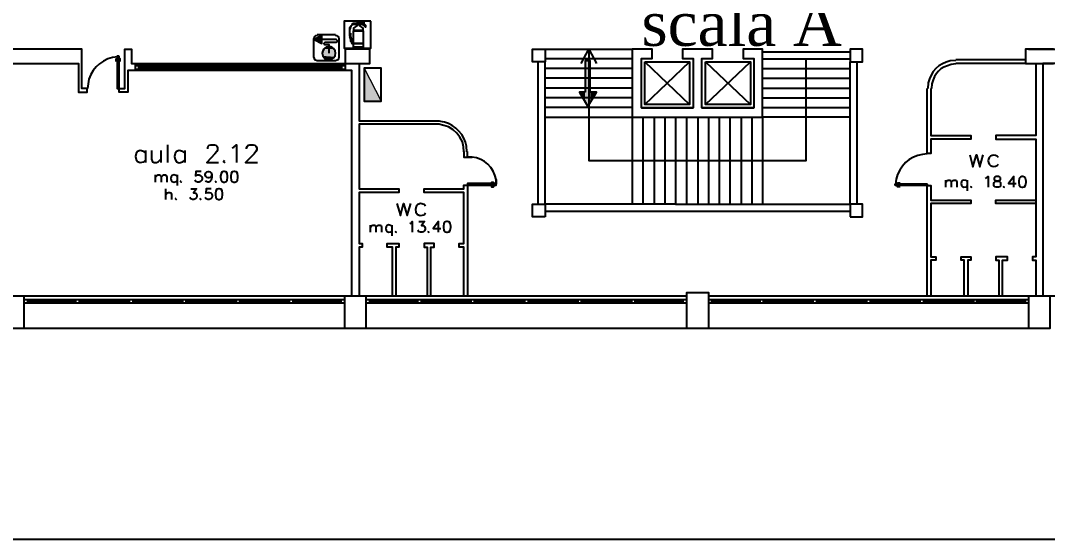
# Model space of a CAD drawing. Header units: millimetres. Extents: x 2592 to 5194, y 1172 to 2359.
# Drawn here: x 2593.974 to 2595.648, y 1177.331 to 1178.177 of the extents above; entities that cross this region are included whole.
import ezdxf

# ---------------------------------------------------------------- set-up
doc = ezdxf.new("R2010")
doc.units = ezdxf.units.MM
for name, color, linetype in [('PDF _Geometria', 7, 'Continuous'), ('PDF _Riempimenti solidi', 3, 'Continuous'), ('PDF _Testo', 7, 'Continuous')]:
    doc.layers.add(name, color=color, linetype=linetype)
doc.styles.add('PDF Times New Roman', font='times.ttf')

msp = doc.modelspace()

# ---------------------------------------------------------------- linework, layer by layer
at = {"layer": 'PDF _Geometria', "lineweight": 25}
for points in [[(2592.3511, 1179.1774), (2597.4528, 1179.1774), (2597.4528, 1177.3307), (2592.3511, 1177.3307)], [(2594.5203, 1178.1299), (2594.5036, 1178.1299), (2594.5036, 1178.1065), (2594.5436, 1178.1065), (2594.5436, 1178.1299)], [(2594.8294, 1178.109), (2594.8086, 1178.109), (2594.8086, 1178.1299), (2594.8294, 1178.1299)], [(2595.3261, 1178.109), (2595.3461, 1178.109), (2595.3461, 1178.1299), (2595.3261, 1178.1299)], [(2594.9919, 1178.109), (2595.0644, 1178.109), (2595.0644, 1178.0399), (2594.9919, 1178.0399)], [(2595.0903, 1178.109), (2595.1636, 1178.109), (2595.1636, 1178.0399), (2595.0903, 1178.0399)], [(2594.3053, 1177.9307), (2594.3028, 1177.9299), (2594.3011, 1177.9274), (2594.3003, 1177.9232), (2594.3003, 1177.9207), (2594.3011, 1177.9165), (2594.3028, 1177.914), (2594.3053, 1177.9132), (2594.3069, 1177.9132), (2594.3094, 1177.914), (2594.3111, 1177.9165), (2594.3119, 1177.9207), (2594.3119, 1177.9232), (2594.3111, 1177.9274), (2594.3094, 1177.9299), (2594.3069, 1177.9307)], [(2594.3219, 1177.9307), (2594.3194, 1177.9299), (2594.3178, 1177.9274), (2594.3169, 1177.9232), (2594.3169, 1177.9207), (2594.3178, 1177.9165), (2594.3194, 1177.914), (2594.3219, 1177.9132), (2594.3236, 1177.9132), (2594.3261, 1177.914), (2594.3278, 1177.9165), (2594.3286, 1177.9207), (2594.3286, 1177.9232), (2594.3278, 1177.9274), (2594.3261, 1177.9299), (2594.3236, 1177.9307)], [(2595.5644, 1177.9224), (2595.5619, 1177.9215), (2595.5611, 1177.9199), (2595.5611, 1177.9182), (2595.5619, 1177.9165), (2595.5636, 1177.9157), (2595.5669, 1177.9149), (2595.5694, 1177.914), (2595.5711, 1177.9124), (2595.5711, 1177.9065), (2595.5703, 1177.9057), (2595.5678, 1177.9049), (2595.5644, 1177.9049), (2595.5619, 1177.9057), (2595.5611, 1177.9065), (2595.5603, 1177.9082), (2595.5603, 1177.9107), (2595.5611, 1177.9124), (2595.5628, 1177.914), (2595.5653, 1177.9149), (2595.5686, 1177.9157), (2595.5703, 1177.9165), (2595.5711, 1177.9182), (2595.5711, 1177.9199), (2595.5703, 1177.9215), (2595.5678, 1177.9224)], [(2595.6061, 1177.9224), (2595.6036, 1177.9215), (2595.6019, 1177.919), (2595.6011, 1177.9149), (2595.6011, 1177.9124), (2595.6019, 1177.9082), (2595.6036, 1177.9057), (2595.6061, 1177.9049), (2595.6078, 1177.9049), (2595.6103, 1177.9057), (2595.6119, 1177.9082), (2595.6128, 1177.9124), (2595.6128, 1177.9149), (2595.6119, 1177.919), (2595.6103, 1177.9215), (2595.6078, 1177.9224)], [(2594.2969, 1177.9024), (2594.2944, 1177.9015), (2594.2928, 1177.899), (2594.2919, 1177.8949), (2594.2919, 1177.8924), (2594.2928, 1177.8882), (2594.2944, 1177.8857), (2594.2969, 1177.8849), (2594.2986, 1177.8849), (2594.3011, 1177.8857), (2594.3028, 1177.8882), (2594.3036, 1177.8924), (2594.3036, 1177.8949), (2594.3028, 1177.899), (2594.3011, 1177.9015), (2594.2986, 1177.9024)], [(2594.8294, 1177.8565), (2594.8086, 1177.8565), (2594.8086, 1177.8774), (2594.8294, 1177.8774)], [(2595.3261, 1177.8565), (2595.3461, 1177.8565), (2595.3461, 1177.8774), (2595.3261, 1177.8774)], [(2594.6686, 1177.849), (2594.6661, 1177.8482), (2594.6644, 1177.8457), (2594.6636, 1177.8415), (2594.6636, 1177.839), (2594.6644, 1177.8349), (2594.6661, 1177.8324), (2594.6686, 1177.8315), (2594.6703, 1177.8315), (2594.6728, 1177.8324), (2594.6744, 1177.8349), (2594.6753, 1177.839), (2594.6753, 1177.8415), (2594.6744, 1177.8457), (2594.6728, 1177.8482), (2594.6703, 1177.849)]]:
    msp.add_lwpolyline(points, close=True, dxfattribs=at)
at = {"layer": 'PDF _Geometria', "color": 1, "lineweight": 25, "true_color": 0xf00000}
for points in [[(2594.5453, 1178.1757), (2594.5019, 1178.1757), (2594.5019, 1178.1315), (2594.5453, 1178.1315)], [(2594.5228, 1178.1699), (2594.5228, 1178.1682), (2594.5169, 1178.164), (2594.5169, 1178.1607), (2594.5328, 1178.1607), (2594.5328, 1178.164), (2594.5269, 1178.1682), (2594.5269, 1178.1699)], [(2594.5169, 1178.1599), (2594.5328, 1178.1599), (2594.5328, 1178.139), (2594.5169, 1178.139)], [(2594.5169, 1178.139), (2594.5328, 1178.139), (2594.5328, 1178.1332), (2594.5169, 1178.1332)]]:
    msp.add_lwpolyline(points, close=True, dxfattribs=at)
for points in [[(2594.5111, 1178.1665), (2594.5103, 1178.164), (2594.5103, 1178.1624), (2594.5103, 1178.1549), (2594.5103, 1178.1532), (2594.5111, 1178.1507)], [(2594.5111, 1178.1549), (2594.5111, 1178.1615), (2594.5119, 1178.164), (2594.5128, 1178.1665), (2594.5136, 1178.1682), (2594.5144, 1178.169), (2594.5161, 1178.1699), (2594.5186, 1178.1707), (2594.5311, 1178.1707), (2594.5361, 1178.1665), (2594.5369, 1178.1665), (2594.5369, 1178.1682), (2594.5319, 1178.1715), (2594.5269, 1178.1715), (2594.5278, 1178.1715), (2594.5328, 1178.1724), (2594.5344, 1178.1724), (2594.5344, 1178.1732), (2594.5228, 1178.1732), (2594.5228, 1178.1715), (2594.5178, 1178.1715), (2594.5161, 1178.1715), (2594.5136, 1178.1699)], [(2594.5144, 1178.169), (2594.5128, 1178.1674), (2594.5119, 1178.1657)], [(2594.5103, 1178.1507), (2594.5144, 1178.139), (2594.5169, 1178.139), (2594.5169, 1178.1399), (2594.5136, 1178.1465), (2594.5119, 1178.1515)], [(2594.5119, 1178.1557), (2594.5119, 1178.1524)]]:
    msp.add_lwpolyline(points, dxfattribs=at)
at = {"layer": 'PDF _Geometria', "color": 1, "lineweight": 25}
for points in [[(2594.4578, 1178.1524), (2594.4553, 1178.1515), (2594.4536, 1178.1507), (2594.4528, 1178.149), (2594.4519, 1178.1465), (2594.4519, 1178.1174), (2594.4528, 1178.1149), (2594.4536, 1178.1132), (2594.4553, 1178.1124), (2594.4578, 1178.1115), (2594.4878, 1178.1115), (2594.4903, 1178.1124), (2594.4919, 1178.1132), (2594.4928, 1178.1149), (2594.4936, 1178.1174), (2594.4936, 1178.1465), (2594.4928, 1178.149), (2594.4919, 1178.1507), (2594.4903, 1178.1515), (2594.4878, 1178.1524)], [(2594.4894, 1178.1457), (2594.4528, 1178.1457)], [(2594.4878, 1178.1532), (2594.4578, 1178.1532)], [(2594.4703, 1178.1415), (2594.4894, 1178.1415), (2594.4911, 1178.1432), (2594.4894, 1178.1449)], [(2594.5119, 1178.144), (2594.5119, 1178.1424)], [(2594.5136, 1178.144), (2594.5128, 1178.144), (2594.5136, 1178.144), (2594.5128, 1178.144), (2594.5128, 1178.1424), (2594.5136, 1178.1424), (2594.5128, 1178.1424)], [(2594.5144, 1178.1424), (2594.5144, 1178.144)], [(2594.4669, 1178.1274), (2594.4661, 1178.1232), (2594.4669, 1178.119)], [(2594.4703, 1178.1407), (2594.4686, 1178.139), (2594.4694, 1178.1382), (2594.4703, 1178.1374), (2594.4769, 1178.1374), (2594.4769, 1178.1232)], [(2594.4844, 1178.1157), (2594.4869, 1178.119), (2594.4878, 1178.1232), (2594.4869, 1178.1274), (2594.4844, 1178.1307)], [(2594.5128, 1178.1432), (2594.5136, 1178.1432)]]:
    msp.add_lwpolyline(points, dxfattribs=at)
msp.add_lwpolyline([(2594.4528, 1178.1457), (2594.4653, 1178.139), (2594.4653, 1178.1524)], close=True, dxfattribs=at)
at = {"layer": 'PDF _Geometria', "lineweight": 25}
for points in [[(2593.9453, 1178.1065), (2594.0686, 1178.1065), (2594.0686, 1178.0599), (2594.0828, 1178.0599), (2594.0828, 1178.0657), (2594.0744, 1178.0657), (2594.0744, 1178.1065), (2594.0744, 1178.1299), (2593.9453, 1178.1299), (2593.9453, 1178.1065), (2593.5969, 1178.1065), (2593.5969, 1178.1299), (2593.5853, 1178.1299), (2593.5853, 1178.0657), (2593.5769, 1178.0657), (2593.5769, 1178.0599), (2593.5911, 1178.0599), (2593.6303, 1178.0949), (2593.9569, 1178.0949), (2593.9569, 1177.7274)], [(2594.5144, 1177.7274), (2594.5144, 1178.0949), (2594.1494, 1178.0949), (2594.1494, 1178.0599), (2594.1353, 1178.0599), (2594.1353, 1178.0657), (2594.1444, 1178.0657), (2594.1444, 1178.1299), (2594.1553, 1178.1299), (2594.1553, 1178.1065), (2594.5036, 1178.1065), (2594.5036, 1178.0949)], [(2594.8294, 1178.1299), (2594.9711, 1178.1299), (2594.9711, 1178.019), (2595.1836, 1178.019), (2595.1836, 1178.1299), (2595.1519, 1178.1299), (2595.1519, 1178.1149), (2595.1694, 1178.1149), (2595.1694, 1178.034), (2595.0844, 1178.034), (2595.0844, 1178.1149), (2595.1019, 1178.1149), (2595.1019, 1178.1299), (2595.0528, 1178.1299), (2595.0528, 1178.1149), (2595.0703, 1178.1149), (2595.0703, 1178.034), (2594.9861, 1178.034), (2594.9861, 1178.1149), (2595.0036, 1178.1149), (2595.0036, 1178.1299), (2594.9711, 1178.1299)], [(2594.8878, 1178.1065), (2594.9003, 1178.1299), (2594.9128, 1178.1065)], [(2594.9003, 1178.1299), (2594.9003, 1177.9482), (2595.0611, 1177.9482)], [(2595.6578, 1178.1299), (2595.6344, 1178.1299), (2595.6119, 1178.1299), (2595.6119, 1178.1065), (2595.6578, 1178.1065)], [(2595.6169, 1178.1299), (2595.7394, 1178.1299), (2595.7394, 1178.1065), (2595.7394, 1178.0657), (2595.7478, 1178.0657), (2595.7478, 1178.0599), (2595.7336, 1178.0599), (2595.7336, 1178.1065), (2595.6403, 1178.1065), (2595.6403, 1177.7274)], [(2594.9711, 1178.114), (2594.8294, 1178.114)], [(2595.0594, 1177.9482), (2595.2544, 1177.9482), (2595.2544, 1178.114)], [(2595.1836, 1178.1257), (2595.3261, 1178.1257)], [(2595.1836, 1178.114), (2595.3261, 1178.114)], [(2595.6119, 1178.1124), (2595.4986, 1178.1124)], [(2594.5028, 1177.6749), (2594.5028, 1177.7274), (2593.9803, 1177.7274), (2593.9453, 1177.7274), (2593.4228, 1177.7274), (2593.4053, 1177.7274), (2593.4053, 1178.1065), (2593.4286, 1178.1065)], [(2594.1611, 1178.1065), (2594.1611, 1178.0949)], [(2594.5261, 1178.1065), (2594.5261, 1178.0132), (2594.6569, 1178.0132)], [(2594.5353, 1178.0449), (2594.5344, 1178.0449), (2594.5619, 1178.0449), (2594.5619, 1178.099), (2594.5344, 1178.099), (2594.5344, 1178.0449)], [(2594.8178, 1177.8774), (2594.8178, 1178.109)], [(2595.0419, 1177.8774), (2594.8294, 1177.8774), (2594.8294, 1178.109)], [(2594.9711, 1178.0982), (2594.8294, 1178.0982)], [(2594.9919, 1178.109), (2595.0644, 1178.0399)], [(2594.9919, 1178.0399), (2595.0644, 1178.109)], [(2595.0419, 1178.019), (2595.0419, 1177.8774), (2595.3261, 1177.8774), (2595.3261, 1178.109)], [(2595.0903, 1178.109), (2595.1636, 1178.0399)], [(2595.0903, 1178.0399), (2595.1636, 1178.109)], [(2595.1836, 1178.0982), (2595.3261, 1178.0982)], [(2595.3378, 1177.8774), (2595.3378, 1178.109)], [(2595.4986, 1178.1057), (2595.4911, 1178.1049)], [(2595.6119, 1178.1065), (2595.4986, 1178.1065)], [(2595.6286, 1178.1065), (2595.6286, 1177.989), (2595.5636, 1177.989), (2595.5636, 1177.9832), (2595.6286, 1177.9832), (2595.6286, 1177.7915), (2595.6236, 1177.7915), (2595.6236, 1177.7857), (2595.6286, 1177.7857), (2595.6286, 1177.7274)], [(2594.9711, 1178.0824), (2594.8294, 1178.0824)], [(2595.1836, 1178.0824), (2595.3261, 1178.0824)], [(2594.9711, 1178.0665), (2594.8294, 1178.0665)], [(2595.1836, 1178.0665), (2595.3261, 1178.0665)], [(2595.4578, 1178.0657), (2595.4578, 1177.989), (2595.5228, 1177.989), (2595.5228, 1177.9832), (2595.4578, 1177.9832), (2595.4578, 1177.9599), (2595.4519, 1177.9599), (2595.4519, 1178.0657)], [(2595.4594, 1178.0732), (2595.4586, 1178.0657)], [(2594.9711, 1178.0507), (2594.8294, 1178.0507)], [(2595.1836, 1178.0507), (2595.3261, 1178.0507)], [(2594.9711, 1178.0349), (2594.8294, 1178.0349)], [(2594.9861, 1178.034), (2595.0703, 1178.034)], [(2595.0844, 1178.034), (2595.1694, 1178.034)], [(2595.1836, 1178.0349), (2595.3261, 1178.0349)], [(2594.6653, 1178.0107), (2594.6561, 1178.0124)], [(2594.8294, 1178.019), (2594.9711, 1178.019), (2594.9711, 1177.8774)], [(2594.9886, 1178.019), (2594.9886, 1177.8774)], [(2595.0069, 1178.019), (2595.0069, 1177.8774)], [(2595.0244, 1178.019), (2595.0244, 1177.8774)], [(2595.0594, 1178.019), (2595.0594, 1177.8774)], [(2595.0778, 1178.019), (2595.0778, 1177.8774)], [(2595.0953, 1178.019), (2595.0953, 1177.8774)], [(2595.1128, 1178.019), (2595.1128, 1177.8774)], [(2595.1303, 1178.019), (2595.1303, 1177.8774)], [(2595.1486, 1178.019), (2595.1486, 1177.8774)], [(2595.1661, 1178.019), (2595.1661, 1177.8774)], [(2595.3261, 1178.019), (2595.1836, 1178.019), (2595.1836, 1177.8774)], [(2594.6569, 1178.0074), (2594.5261, 1178.0074), (2594.5261, 1177.9024), (2594.5911, 1177.9024), (2594.5911, 1177.8965), (2594.5261, 1177.8965), (2594.5261, 1177.8132), (2594.5311, 1177.8132), (2594.5311, 1177.8074), (2594.5261, 1177.8074), (2594.5261, 1177.7274)], [(2594.6969, 1177.9624), (2594.6961, 1177.9707), (2594.6944, 1177.979), (2594.6903, 1177.9865), (2594.6853, 1177.9932), (2594.6794, 1177.9982), (2594.6719, 1178.0032), (2594.6644, 1178.0057), (2594.6561, 1178.0074)], [(2594.1778, 1177.9607), (2594.1753, 1177.9632)], [(2594.1778, 1177.9649), (2594.1778, 1177.9449)], [(2594.1878, 1177.9649), (2594.1878, 1177.9507), (2594.1894, 1177.9465), (2594.1919, 1177.9449), (2594.1961, 1177.9449), (2594.1986, 1177.9465), (2594.2028, 1177.9507)], [(2594.2028, 1177.9649), (2594.2028, 1177.9449)], [(2594.2144, 1177.9449), (2594.2144, 1177.974)], [(2594.2419, 1177.9607), (2594.2386, 1177.9632)], [(2594.2419, 1177.9649), (2594.2419, 1177.9449)], [(2594.2794, 1177.9674), (2594.2794, 1177.969), (2594.2803, 1177.9715), (2594.2819, 1177.9732), (2594.2844, 1177.974), (2594.2903, 1177.974), (2594.2928, 1177.9732), (2594.2944, 1177.9715), (2594.2953, 1177.969), (2594.2953, 1177.9657), (2594.2944, 1177.9632), (2594.2911, 1177.959), (2594.2778, 1177.9449), (2594.2969, 1177.9449)], [(2594.3194, 1177.969), (2594.3219, 1177.9699), (2594.3261, 1177.974), (2594.3261, 1177.9449)], [(2594.3428, 1177.9674), (2594.3428, 1177.969), (2594.3444, 1177.9715), (2594.3453, 1177.9732), (2594.3478, 1177.974), (2594.3536, 1177.974), (2594.3561, 1177.9732), (2594.3578, 1177.9715), (2594.3594, 1177.969), (2594.3594, 1177.9657), (2594.3578, 1177.9632), (2594.3553, 1177.959), (2594.3411, 1177.9449), (2594.3603, 1177.9449)], [(2594.6969, 1177.9632), (2594.6969, 1177.954), (2594.7028, 1177.954), (2594.7028, 1177.9632)], [(2594.7019, 1177.9624), (2594.7011, 1177.9715)], [(2594.1753, 1177.9465), (2594.1778, 1177.949)], [(2594.2386, 1177.9465), (2594.2419, 1177.949)], [(2594.3069, 1177.9482), (2594.3053, 1177.9465), (2594.3069, 1177.9449), (2594.3078, 1177.9465)], [(2595.5211, 1177.9574), (2595.5261, 1177.9382), (2595.5319, 1177.9574), (2595.5378, 1177.9382), (2595.5428, 1177.9574)], [(2594.2686, 1177.9307), (2594.2603, 1177.9307), (2594.2594, 1177.9232), (2594.2603, 1177.924), (2594.2628, 1177.9249), (2594.2653, 1177.9249), (2594.2678, 1177.924), (2594.2694, 1177.9224), (2594.2703, 1177.9199), (2594.2703, 1177.9182), (2594.2694, 1177.9157), (2594.2678, 1177.914), (2594.2653, 1177.9132), (2594.2628, 1177.9132), (2594.2603, 1177.914), (2594.2594, 1177.9149), (2594.2586, 1177.9165)], [(2594.2861, 1177.9249), (2594.2853, 1177.9224), (2594.2836, 1177.9207), (2594.2811, 1177.9199), (2594.2803, 1177.9199), (2594.2778, 1177.9207), (2594.2761, 1177.9224), (2594.2753, 1177.9249), (2594.2753, 1177.9257), (2594.2761, 1177.9282), (2594.2778, 1177.9299), (2594.2803, 1177.9307), (2594.2811, 1177.9307), (2594.2836, 1177.9299), (2594.2853, 1177.9282), (2594.2861, 1177.9249), (2594.2861, 1177.9207), (2594.2853, 1177.9165), (2594.2836, 1177.914), (2594.2811, 1177.9132), (2594.2794, 1177.9132), (2594.2769, 1177.914), (2594.2761, 1177.9157)], [(2594.1944, 1177.9132), (2594.1944, 1177.9249)], [(2594.1944, 1177.9215), (2594.1969, 1177.924), (2594.1986, 1177.9249), (2594.2011, 1177.9249), (2594.2028, 1177.924), (2594.2036, 1177.9215), (2594.2036, 1177.9132)], [(2594.2036, 1177.9215), (2594.2061, 1177.924), (2594.2078, 1177.9249), (2594.2103, 1177.9249), (2594.2119, 1177.924), (2594.2128, 1177.9215), (2594.2128, 1177.9132)], [(2594.2294, 1177.9224), (2594.2278, 1177.924)], [(2594.2278, 1177.914), (2594.2294, 1177.9157)], [(2594.2294, 1177.9249), (2594.2294, 1177.9074)], [(2594.2361, 1177.9149), (2594.2353, 1177.914), (2594.2361, 1177.9132), (2594.2369, 1177.914)], [(2594.2928, 1177.9149), (2594.2919, 1177.914), (2594.2928, 1177.9132), (2594.2936, 1177.914)], [(2595.4819, 1177.9049), (2595.4819, 1177.9165)], [(2595.4819, 1177.9132), (2595.4844, 1177.9157), (2595.4861, 1177.9165), (2595.4886, 1177.9165), (2595.4903, 1177.9157), (2595.4911, 1177.9132), (2595.4911, 1177.9049)], [(2595.4911, 1177.9132), (2595.4936, 1177.9157), (2595.4953, 1177.9165), (2595.4978, 1177.9165), (2595.4994, 1177.9157), (2595.5003, 1177.9132), (2595.5003, 1177.9049)], [(2595.5169, 1177.914), (2595.5153, 1177.9157)], [(2595.5169, 1177.9165), (2595.5169, 1177.899)], [(2595.5469, 1177.919), (2595.5486, 1177.9199), (2595.5511, 1177.9224), (2595.5511, 1177.9049)], [(2595.5928, 1177.9049), (2595.5928, 1177.9224), (2595.5844, 1177.9107), (2595.5969, 1177.9107)], [(2594.2111, 1177.8849), (2594.2111, 1177.9024)], [(2594.2111, 1177.8932), (2594.2136, 1177.8957), (2594.2153, 1177.8965), (2594.2178, 1177.8965), (2594.2194, 1177.8957), (2594.2203, 1177.8932), (2594.2203, 1177.8849)], [(2594.2519, 1177.9024), (2594.2611, 1177.9024), (2594.2561, 1177.8957), (2594.2586, 1177.8957), (2594.2603, 1177.8949), (2594.2611, 1177.894), (2594.2619, 1177.8915), (2594.2619, 1177.8899), (2594.2611, 1177.8874), (2594.2594, 1177.8857), (2594.2569, 1177.8849), (2594.2544, 1177.8849), (2594.2519, 1177.8857), (2594.2511, 1177.8865), (2594.2503, 1177.8882)], [(2594.2853, 1177.9024), (2594.2769, 1177.9024), (2594.2761, 1177.8949), (2594.2769, 1177.8957), (2594.2794, 1177.8965), (2594.2819, 1177.8965), (2594.2844, 1177.8957), (2594.2861, 1177.894), (2594.2869, 1177.8915), (2594.2869, 1177.8899), (2594.2861, 1177.8874), (2594.2844, 1177.8857), (2594.2819, 1177.8849), (2594.2794, 1177.8849), (2594.2769, 1177.8857), (2594.2761, 1177.8865), (2594.2753, 1177.8882)], [(2594.6969, 1177.7274), (2594.6969, 1177.8074), (2594.6894, 1177.8074), (2594.6894, 1177.8132), (2594.6969, 1177.8132), (2594.6969, 1177.8965), (2594.6319, 1177.8965), (2594.6319, 1177.9024), (2594.6969, 1177.9024), (2594.6969, 1177.9082), (2594.7028, 1177.9082), (2594.7028, 1177.7274)], [(2595.4519, 1177.7274), (2595.4519, 1177.9074), (2595.4578, 1177.9074), (2595.4578, 1177.884), (2595.5228, 1177.884), (2595.5228, 1177.8782), (2595.4578, 1177.8782), (2595.4578, 1177.7915), (2595.4661, 1177.7915), (2595.4661, 1177.7857), (2595.4578, 1177.7857), (2595.4578, 1177.7274)], [(2595.5153, 1177.9057), (2595.5169, 1177.9074)], [(2595.5236, 1177.9065), (2595.5228, 1177.9057), (2595.5236, 1177.9049), (2595.5244, 1177.9057)], [(2595.5769, 1177.9065), (2595.5761, 1177.9057), (2595.5769, 1177.9049), (2595.5778, 1177.9057)], [(2594.2278, 1177.8865), (2594.2269, 1177.8857), (2594.2278, 1177.8849), (2594.2286, 1177.8857)], [(2594.2678, 1177.8865), (2594.2669, 1177.8857), (2594.2678, 1177.8849), (2594.2686, 1177.8857)], [(2594.5878, 1177.8782), (2594.5936, 1177.859), (2594.5986, 1177.8782), (2594.6044, 1177.859), (2594.6103, 1177.8782)], [(2594.6344, 1177.874), (2594.6319, 1177.8765)], [(2595.6286, 1177.8782), (2595.5636, 1177.8782), (2595.5636, 1177.884), (2595.6286, 1177.884)], [(2594.6319, 1177.8599), (2594.6344, 1177.8632)], [(2594.8294, 1177.8657), (2595.0361, 1177.8657), (2595.3261, 1177.8657)], [(2594.5444, 1177.8315), (2594.5444, 1177.8432)], [(2594.5444, 1177.8399), (2594.5469, 1177.8424), (2594.5486, 1177.8432), (2594.5511, 1177.8432), (2594.5528, 1177.8424), (2594.5536, 1177.8399), (2594.5536, 1177.8315)], [(2594.5536, 1177.8399), (2594.5561, 1177.8424), (2594.5578, 1177.8432), (2594.5603, 1177.8432), (2594.5619, 1177.8424), (2594.5628, 1177.8399), (2594.5628, 1177.8315)], [(2594.5794, 1177.8432), (2594.5794, 1177.8257)], [(2594.6086, 1177.8457), (2594.6103, 1177.8465), (2594.6128, 1177.849), (2594.6128, 1177.8315)], [(2594.6236, 1177.849), (2594.6328, 1177.849), (2594.6278, 1177.8424), (2594.6303, 1177.8424), (2594.6319, 1177.8415), (2594.6328, 1177.8407), (2594.6336, 1177.8382), (2594.6336, 1177.8365), (2594.6328, 1177.834), (2594.6311, 1177.8324), (2594.6286, 1177.8315), (2594.6261, 1177.8315), (2594.6236, 1177.8324), (2594.6228, 1177.8332), (2594.6219, 1177.8349)], [(2594.6553, 1177.8315), (2594.6553, 1177.849), (2594.6469, 1177.8374), (2594.6594, 1177.8374)], [(2594.5794, 1177.8407), (2594.5778, 1177.8424)], [(2594.5778, 1177.8324), (2594.5794, 1177.834)], [(2594.5861, 1177.8332), (2594.5853, 1177.8324), (2594.5861, 1177.8315), (2594.5869, 1177.8324)], [(2594.6394, 1177.8332), (2594.6386, 1177.8324), (2594.6394, 1177.8315), (2594.6403, 1177.8324)], [(2594.5803, 1177.7274), (2594.5803, 1177.8074), (2594.5719, 1177.8074), (2594.5719, 1177.8132), (2594.5911, 1177.8132), (2594.5911, 1177.8074), (2594.5861, 1177.8074), (2594.5861, 1177.7274)], [(2594.6428, 1177.7274), (2594.6428, 1177.8074), (2594.6486, 1177.8074), (2594.6486, 1177.8132), (2594.6319, 1177.8132), (2594.6319, 1177.8074), (2594.6369, 1177.8074), (2594.6369, 1177.7274)], [(2595.5119, 1177.7274), (2595.5119, 1177.7857), (2595.5069, 1177.7857), (2595.5069, 1177.7915), (2595.5228, 1177.7915), (2595.5228, 1177.7857), (2595.5178, 1177.7857), (2595.5178, 1177.7274)], [(2595.5744, 1177.7274), (2595.5744, 1177.7857), (2595.5828, 1177.7857), (2595.5828, 1177.7915), (2595.5636, 1177.7915), (2595.5636, 1177.7857), (2595.5686, 1177.7857), (2595.5686, 1177.7274)], [(2593.4228, 1177.6749), (2593.9453, 1177.6749), (2593.9803, 1177.6749), (2593.9803, 1177.7274)], [(2593.9803, 1177.6749), (2594.5028, 1177.6749), (2594.5378, 1177.6749), (2594.5378, 1177.7274)], [(2595.0603, 1177.7274), (2594.5378, 1177.7274), (2594.5028, 1177.7274)], [(2594.5378, 1177.6749), (2595.0603, 1177.6749), (2595.0603, 1177.7332), (2595.0953, 1177.7332), (2595.0953, 1177.6749), (2595.6169, 1177.6749), (2595.6519, 1177.6749), (2595.6519, 1177.7274)], [(2596.1744, 1177.7274), (2595.6519, 1177.7274), (2595.6169, 1177.7274), (2595.0953, 1177.7274)], [(2595.6169, 1177.7274), (2595.6169, 1177.6749)], [(2595.0603, 1177.6749), (2595.0953, 1177.6749)]]:
    msp.add_lwpolyline(points, dxfattribs=at)
at = {"layer": 'PDF _Geometria', "color": 4, "lineweight": 25}
for points in [[(2594.1328, 1178.1174), (2594.1244, 1178.1165)], [(2594.1303, 1178.1099), (2594.1303, 1178.114), (2594.1319, 1178.114)], [(2594.1369, 1178.1099), (2594.1369, 1178.114), (2594.1353, 1178.114)], [(2594.1611, 1178.1032), (2594.5036, 1178.1032)], [(2594.1611, 1178.0974), (2594.5036, 1178.0974)], [(2594.1669, 1178.1032), (2594.1669, 1178.0974)], [(2594.1669, 1178.1007), (2594.4978, 1178.1007)], [(2594.4978, 1178.0974), (2594.4978, 1178.1032)], [(2594.0844, 1178.0732), (2594.0836, 1178.0657)], [(2595.4519, 1177.959), (2595.4444, 1177.9582)], [(2594.7028, 1177.9082), (2594.7494, 1177.9082), (2594.7494, 1177.9107), (2594.7028, 1177.9107)], [(2595.4011, 1177.9182), (2595.4003, 1177.9099)], [(2595.4078, 1177.9115), (2595.4036, 1177.9115), (2595.4036, 1177.9099)], [(2595.4078, 1177.9057), (2595.4036, 1177.9057), (2595.4036, 1177.9074)], [(2594.5028, 1177.7215), (2593.9803, 1177.7215)], [(2594.5028, 1177.7157), (2593.9803, 1177.7157)], [(2593.9861, 1177.7157), (2593.9861, 1177.7215)], [(2594.0644, 1177.719), (2593.9861, 1177.719)], [(2594.0644, 1177.7157), (2594.0644, 1177.7215)], [(2594.0703, 1177.7157), (2594.0703, 1177.7215)], [(2594.1519, 1177.719), (2594.0703, 1177.719)], [(2594.1519, 1177.7157), (2594.1519, 1177.7215)], [(2594.1578, 1177.7157), (2594.1578, 1177.7215)], [(2594.2386, 1177.719), (2594.1578, 1177.719)], [(2594.2386, 1177.7157), (2594.2386, 1177.7215)], [(2594.2444, 1177.7157), (2594.2444, 1177.7215)], [(2594.3261, 1177.719), (2594.2444, 1177.719)], [(2594.3261, 1177.7157), (2594.3261, 1177.7215)], [(2594.3319, 1177.7157), (2594.3319, 1177.7215)], [(2594.4128, 1177.719), (2594.3319, 1177.719)], [(2594.4128, 1177.7157), (2594.4128, 1177.7215)], [(2594.4186, 1177.7157), (2594.4186, 1177.7215)], [(2594.4969, 1177.719), (2594.4186, 1177.719)], [(2594.4969, 1177.7157), (2594.4969, 1177.7215)], [(2595.0603, 1177.7215), (2594.5378, 1177.7215)], [(2595.0603, 1177.7157), (2594.5378, 1177.7157)], [(2594.5436, 1177.7157), (2594.5436, 1177.7215)], [(2594.6219, 1177.719), (2594.5436, 1177.719)], [(2594.6219, 1177.7157), (2594.6219, 1177.7215)], [(2594.6278, 1177.7157), (2594.6278, 1177.7215)], [(2594.7086, 1177.719), (2594.6278, 1177.719)], [(2594.7086, 1177.7157), (2594.7086, 1177.7215)], [(2594.7144, 1177.7157), (2594.7144, 1177.7215)], [(2594.7961, 1177.719), (2594.7144, 1177.719)], [(2594.7961, 1177.7157), (2594.7961, 1177.7215)], [(2594.8019, 1177.7157), (2594.8019, 1177.7215)], [(2594.8828, 1177.719), (2594.8019, 1177.719)], [(2594.8828, 1177.7157), (2594.8828, 1177.7215)], [(2594.8886, 1177.7157), (2594.8886, 1177.7215)], [(2594.9703, 1177.719), (2594.8886, 1177.719)], [(2594.9703, 1177.7157), (2594.9703, 1177.7215)], [(2594.9761, 1177.7157), (2594.9761, 1177.7215)], [(2595.0544, 1177.719), (2594.9761, 1177.719)], [(2595.0544, 1177.7157), (2595.0544, 1177.7215)], [(2595.6169, 1177.7215), (2595.0953, 1177.7215)], [(2595.6169, 1177.7157), (2595.0953, 1177.7157)], [(2595.1011, 1177.7157), (2595.1011, 1177.7215)], [(2595.1794, 1177.719), (2595.1011, 1177.719)], [(2595.1794, 1177.7157), (2595.1794, 1177.7215)], [(2595.1853, 1177.7157), (2595.1853, 1177.7215)], [(2595.2661, 1177.719), (2595.1853, 1177.719)], [(2595.2661, 1177.7157), (2595.2661, 1177.7215)], [(2595.2719, 1177.7157), (2595.2719, 1177.7215)], [(2595.3536, 1177.719), (2595.2719, 1177.719)], [(2595.3536, 1177.7157), (2595.3536, 1177.7215)], [(2595.3594, 1177.7157), (2595.3594, 1177.7215)], [(2595.4403, 1177.719), (2595.3594, 1177.719)], [(2595.4403, 1177.7157), (2595.4403, 1177.7215)], [(2595.4461, 1177.7157), (2595.4461, 1177.7215)], [(2595.5278, 1177.719), (2595.4461, 1177.719)], [(2595.5278, 1177.7157), (2595.5278, 1177.7215)], [(2595.5328, 1177.7157), (2595.5328, 1177.7215)], [(2595.6119, 1177.719), (2595.5328, 1177.719)], [(2595.6119, 1177.7157), (2595.6119, 1177.7215)]]:
    msp.add_lwpolyline(points, dxfattribs=at)
for points in [[(2594.1353, 1178.1182), (2594.1319, 1178.1182), (2594.1319, 1178.0657), (2594.1353, 1178.0657)], [(2594.7028, 1177.954), (2594.7103, 1177.954)], [(2594.7494, 1177.9082), (2594.7494, 1177.9107), (2594.7028, 1177.9107), (2594.7028, 1177.9082)], [(2594.7453, 1177.9124), (2594.7419, 1177.9124), (2594.7453, 1177.9124), (2594.7453, 1177.9107)], [(2594.7494, 1177.9174), (2594.7494, 1177.9099)], [(2595.3994, 1177.9074), (2595.3994, 1177.9099), (2595.4519, 1177.9099), (2595.4519, 1177.9074)], [(2594.7453, 1177.9082), (2594.7453, 1177.9057), (2594.7419, 1177.9057), (2594.7453, 1177.9057)]]:
    msp.add_lwpolyline(points, close=True, dxfattribs=at)
at = {"layer": 'PDF _Geometria', "color": 3, "lineweight": 25}
msp.add_lwpolyline([(2594.8944, 1178.0599), (2594.8853, 1178.0599), (2594.8986, 1178.0365), (2594.9128, 1178.0599), (2594.9028, 1178.0599), (2594.9028, 1178.1107), (2594.8944, 1178.1107)], close=True, dxfattribs=at)
at = {"layer": 'PDF _Geometria', "color": 3, "lineweight": 0}
msp.add_lwpolyline([(2594.9028, 1178.1107), (2594.9028, 1178.0599), (2594.9128, 1178.0599), (2594.8986, 1178.0365), (2594.8853, 1178.0599), (2594.8944, 1178.0599), (2594.8944, 1178.1107)], close=True, dxfattribs=at)
at = {"layer": 'PDF _Geometria', "lineweight": 25}
msp.add_lwpolyline([(2595.4986, 1178.1115), (2595.4894, 1178.1107, 0.307558), (2595.4536, 1178.0749), (2595.4528, 1178.0657)], format="xyb", dxfattribs=at)
at = {"layer": 'PDF _Geometria', "lineweight": 0}
msp.add_lwpolyline([(2594.5619, 1178.0449), (2594.5344, 1178.0449), (2594.5344, 1178.099)], close=True, dxfattribs=at)
at = {"layer": 'PDF _Geometria', "color": 2, "lineweight": 25}
for points in [[(2595.4519, 1177.9099), (2595.3994, 1177.9099)], [(2595.4078, 1177.9115), (2595.4036, 1177.9115)], [(2595.4519, 1177.9074), (2595.3994, 1177.9074)], [(2595.4078, 1177.9057), (2595.4036, 1177.9057)]]:
    msp.add_lwpolyline(points, dxfattribs=at)
at = {"layer": 'PDF _Geometria', "lineweight": 25}
msp.add_arc((2595.5603, 1177.9478), 0.00925, 35.8377, 324.1623, dxfattribs=at)
at = {"layer": 'PDF _Geometria', "color": 1, "lineweight": 25}
for points in [[(2594.4844, 1178.1307), (2594.4788, 1178.1366), (2594.4707, 1178.1344), (2594.4669, 1178.1274)], [(2594.4669, 1178.119), (2594.4707, 1178.112), (2594.4788, 1178.1098), (2594.4844, 1178.1157)]]:
    msp.add_open_spline(points, degree=3, dxfattribs=at)
at = {"layer": 'PDF _Geometria', "color": 4, "lineweight": 25}
for points in [[(2594.1244, 1178.1165), (2594.1038, 1178.1112), (2594.0867, 1178.095), (2594.0844, 1178.0732)], [(2594.7494, 1177.9174), (2594.7458, 1177.9371), (2594.7304, 1177.9521), (2594.7103, 1177.954)], [(2594.7494, 1177.9174), (2594.7458, 1177.9371), (2594.7304, 1177.9521), (2594.7103, 1177.954)], [(2595.4444, 1177.9582), (2595.4227, 1177.9559), (2595.4064, 1177.9388), (2595.4011, 1177.9182)]]:
    msp.add_open_spline(points, degree=3, dxfattribs=at)
at = {"layer": 'PDF _Geometria', "lineweight": 25}
for points in [[(2595.4911, 1178.1049), (2595.4726, 1178.1), (2595.4643, 1178.0917), (2595.4594, 1178.0732)], [(2594.7011, 1177.9715), (2594.6986, 1177.9895), (2594.6826, 1178.0065), (2594.6653, 1178.0107)], [(2594.1753, 1177.9632), (2594.1573, 1177.9726), (2594.1573, 1177.9372), (2594.1753, 1177.9465)], [(2594.2386, 1177.9632), (2594.2212, 1177.9728), (2594.2212, 1177.9369), (2594.2386, 1177.9465)], [(2594.2278, 1177.924), (2594.2167, 1177.9294), (2594.2167, 1177.9087), (2594.2278, 1177.914)], [(2595.5153, 1177.9157), (2595.5042, 1177.921), (2595.5042, 1177.9004), (2595.5153, 1177.9057)], [(2594.6319, 1177.8765), (2594.6143, 1177.8859), (2594.6124, 1177.852), (2594.6319, 1177.8599)], [(2594.5778, 1177.8424), (2594.5667, 1177.8477), (2594.5667, 1177.8271), (2594.5778, 1177.8324)]]:
    msp.add_open_spline(points, degree=3, dxfattribs=at)
at = {"layer": 'PDF _Riempimenti solidi', "color": 1, "lineweight": 25, "transparency": 33554559}
for points in [[(2594.4653, 1178.1524), (2594.4653, 1178.1457), (2594.4528, 1178.1457)], [(2594.4528, 1178.1457), (2594.4653, 1178.1457), (2594.4653, 1178.139)], [(2594.4661, 1178.1274), (2594.4886, 1178.1257), (2594.4653, 1178.1257)], [(2594.4669, 1178.1299), (2594.4878, 1178.1274), (2594.4661, 1178.1274)], [(2594.4661, 1178.1274), (2594.4878, 1178.1274), (2594.4886, 1178.1257)], [(2594.4686, 1178.1315), (2594.4869, 1178.1299), (2594.4669, 1178.1299)], [(2594.4669, 1178.1299), (2594.4869, 1178.1299), (2594.4878, 1178.1274)], [(2594.4703, 1178.1324), (2594.4853, 1178.1315), (2594.4686, 1178.1315)], [(2594.4686, 1178.1315), (2594.4853, 1178.1315), (2594.4869, 1178.1299)], [(2594.4719, 1178.134), (2594.4836, 1178.1324), (2594.4703, 1178.1324)], [(2594.4703, 1178.1324), (2594.4836, 1178.1324), (2594.4853, 1178.1315)], [(2594.4736, 1178.1349), (2594.4819, 1178.134), (2594.4719, 1178.134)], [(2594.4719, 1178.134), (2594.4819, 1178.134), (2594.4836, 1178.1324)], [(2594.4736, 1178.1349), (2594.4803, 1178.1349), (2594.4819, 1178.134)], [(2594.4653, 1178.1257), (2594.4886, 1178.1232), (2594.4653, 1178.1232)], [(2594.4653, 1178.1257), (2594.4886, 1178.1257), (2594.4886, 1178.1232)], [(2594.4653, 1178.1232), (2594.4886, 1178.1215), (2594.4653, 1178.1215)], [(2594.4653, 1178.1232), (2594.4886, 1178.1232), (2594.4886, 1178.1215)], [(2594.4653, 1178.1215), (2594.4878, 1178.119), (2594.4661, 1178.119)], [(2594.4653, 1178.1215), (2594.4886, 1178.1215), (2594.4878, 1178.119)], [(2594.4661, 1178.119), (2594.4861, 1178.1174), (2594.4678, 1178.1174)], [(2594.4661, 1178.119), (2594.4878, 1178.119), (2594.4861, 1178.1174)], [(2594.4678, 1178.1174), (2594.4853, 1178.1157), (2594.4686, 1178.1157)], [(2594.4678, 1178.1174), (2594.4861, 1178.1174), (2594.4853, 1178.1157)], [(2594.4686, 1178.1157), (2594.4836, 1178.114), (2594.4703, 1178.114)], [(2594.4686, 1178.1157), (2594.4853, 1178.1157), (2594.4836, 1178.114)], [(2594.4703, 1178.114), (2594.4811, 1178.1132), (2594.4728, 1178.1132)], [(2594.4703, 1178.114), (2594.4836, 1178.114), (2594.4811, 1178.1132)], [(2594.4728, 1178.1132), (2594.4794, 1178.1124), (2594.4744, 1178.1124)], [(2594.4728, 1178.1132), (2594.4811, 1178.1132), (2594.4794, 1178.1124)]]:
    msp.add_solid(points, dxfattribs=at)
at = {"layer": 'PDF _Riempimenti solidi', "lineweight": 0, "transparency": 33554559}
for points in [[(2594.8944, 1178.1107), (2594.8986, 1178.0365), (2594.8986, 1178.1107)], [(2594.8944, 1178.1107), (2594.8944, 1178.044), (2594.8986, 1178.0365)], [(2594.8986, 1178.1107), (2594.9028, 1178.044), (2594.9028, 1178.1107)], [(2594.8986, 1178.1107), (2594.8986, 1178.0365), (2594.9028, 1178.044)], [(2594.8853, 1178.0599), (2594.8944, 1178.044), (2594.8944, 1178.0599)], [(2594.9028, 1178.0599), (2594.9028, 1178.044), (2594.9128, 1178.0599)]]:
    msp.add_solid(points, dxfattribs=at)
at = {"layer": 'PDF _Riempimenti solidi', "color": 7, "lineweight": 0, "transparency": 33554559}
msp.add_solid([(2594.5619, 1178.0449), (2594.5344, 1178.0449), (2594.5344, 1178.099)], dxfattribs=at)

# ---------------------------------------------------------------- texts
at = {"layer": 'PDF _Testo', "insert": (2594.9861, 1178.1342), "char_height": 0.0728, "attachment_point": 7, "style": 'PDF Times New Roman'}
msp.add_mtext('scala A', dxfattribs=at)

doc.saveas('drawing.dxf')
